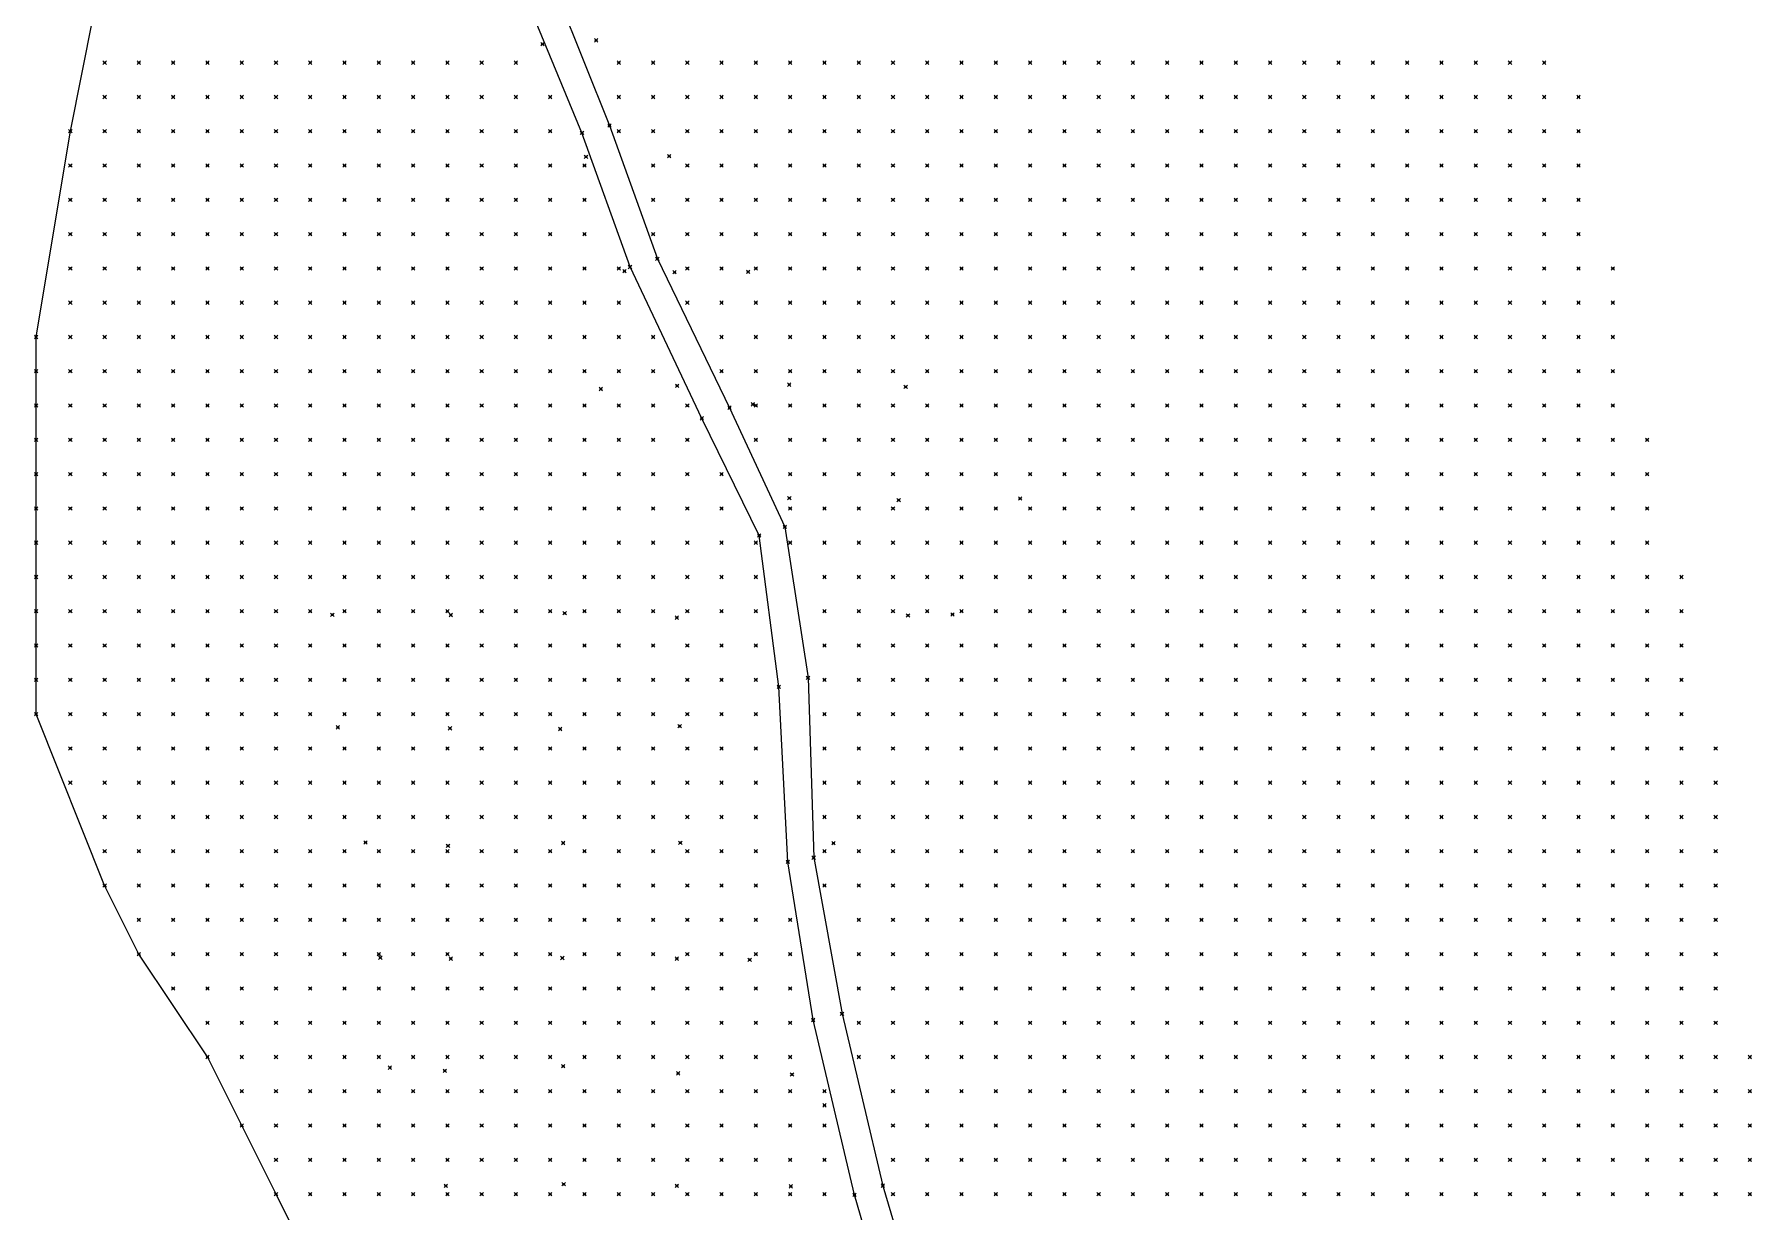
# Model space of a CAD drawing. Header units: metres. Extents: x 441556 to 446409, y 432338 to 461058.
# Drawn here: x 444356.3 to 444506.6, y 445937.9 to 446040.9 of the extents above; entities that cross this region are included whole.
import ezdxf

# ---------------------------------------------------------------- set-up
doc = ezdxf.new("R2010")
doc.units = ezdxf.units.M
doc.header["$MEASUREMENT"] = 0
doc.header["$PDMODE"] = 35
doc.header["$PDSIZE"] = 0.15
for name, color, linetype, lineweight in [('DTM-BRE-RevN_GRP_DRUM PAMANT', 2, 'Continuous', 0), ('DTM-NOK-RevN_LIDAR_co_lidar', 91, 'Continuous', 0), ('DTM-NOK-RevN_RTK', 32, 'Continuous', 0)]:
    doc.layers.add(name, color=color, linetype=linetype, lineweight=lineweight)
doc.layers.add('DTM-INT_YP', color=121, linetype='Continuous')

msp = doc.modelspace()

# ---------------------------------------------------------------- linework, layer by layer
at = {"layer": 'DTM-BRE-RevN_GRP_DRUM PAMANT'}
for p, q in [((444404.251, 446032.321, 355.923), (444398.916, 446045.176, 354.84)), ((444401.498, 446045.819, 354.609), (444406.656, 446032.959, 355.818)), ((444408.458, 446020.58, 357.139), (444404.251, 446032.321, 355.923)), ((444406.656, 446032.959, 355.818), (444410.847, 446021.292, 357.006)), ((444410.847, 446021.292, 357.006), (444417.17, 446008.274, 358.311)), ((444414.737, 446007.34, 358.421), (444408.458, 446020.58, 357.139)), ((444417.17, 446008.274, 358.311), (444422.003, 445997.845, 359.136)), ((444419.762, 445997.101, 359.054), (444414.737, 446007.34, 358.421)), ((444421.468, 445983.856, 359.547), (444419.762, 445997.101, 359.054)), ((444422.003, 445997.845, 359.136), (444424.033, 445984.647, 359.487)), ((444422.262, 445968.538, 358.941), (444421.468, 445983.856, 359.547)), ((444424.033, 445984.647, 359.487), (444424.526, 445968.913, 358.789)), ((444424.483, 445954.712, 357.857), (444422.262, 445968.538, 358.941)), ((444424.526, 445968.913, 358.789), (444427.005, 445955.242, 357.841)), ((444427.005, 445955.242, 357.841), (444430.58, 445940.215, 356.651)), ((444428.093, 445939.413, 356.617), (444424.483, 445954.712, 357.857)), ((444430.58, 445940.215, 356.651), (444434.299, 445927.588, 355.424)), ((444432.009, 445926.151, 355.512), (444428.093, 445939.413, 356.617))]:
    msp.add_line(p, q, dxfattribs=at)
at = {"layer": 'DTM-INT_YP'}
msp.add_polyline3d([(444380.479, 445933.476, 336.981), (444377.48, 445939.474, 337.182), (444374.48, 445945.473, 336.822), (444371.481, 445951.472, 336.98), (444365.482, 445960.47, 336.883), (444362.483, 445966.469, 336.861), (444356.484, 445981.465, 336.784), (444356.484, 445984.465, 336.789), (444356.484, 445987.464, 336.897), (444356.484, 445990.463, 336.997), (444356.484, 445993.463, 336.982), (444356.484, 445996.462, 336.937), (444356.484, 445999.461, 336.943), (444356.484, 446002.461, 336.918), (444356.484, 446005.46, 336.931), (444356.484, 446008.459, 336.979), (444356.484, 446011.459, 336.98), (444356.484, 446014.458, 336.941), (444359.484, 446032.454, 338.024), (444362.483, 446047.451, 338.206)], dxfattribs=at)
at = {"layer": 'DTM-NOK-RevN_LIDAR_co_lidar'}
for p in [(444362.483, 446038.453, 338.692), (444365.482, 446038.453, 339.301), (444368.482, 446038.453, 340.011), (444371.481, 446038.453, 341.107), (444374.48, 446038.453, 341.795), (444377.48, 446038.453, 342.729), (444380.479, 446038.453, 344.577), (444383.478, 446038.453, 346.64), (444386.478, 446038.453, 347.962), (444389.477, 446038.453, 348.701), (444392.476, 446038.453, 349.69), (444395.476, 446038.453, 351.464), (444398.475, 446038.453, 353.503), (444407.473, 446038.453, 356.181), (444410.473, 446038.453, 357.677), (444413.472, 446038.453, 359.166), (444416.471, 446038.453, 360.211), (444419.471, 446038.453, 361.533), (444422.47, 446038.453, 363.808), (444425.469, 446038.453, 365.585), (444428.469, 446038.453, 366.725), (444431.468, 446038.453, 368.362), (444434.467, 446038.453, 369.744), (444437.467, 446038.453, 371.111), (444440.466, 446038.453, 371.942), (444443.465, 446038.453, 372.878), (444446.465, 446038.453, 374.224), (444449.464, 446038.453, 375.524), (444452.463, 446038.453, 376.646), (444455.463, 446038.453, 377.566), (444458.462, 446038.453, 378.362), (444461.461, 446038.453, 379.52), (444464.461, 446038.453, 380.9), (444467.46, 446038.453, 381.994), (444470.459, 446038.453, 382.93), (444473.459, 446038.453, 383.652), (444476.458, 446038.453, 384.398), (444479.457, 446038.453, 385.741), (444482.457, 446038.453, 387.236), (444485.456, 446038.453, 388.106), (444488.455, 446038.453, 388.811), (444362.483, 446035.453, 338.796), (444365.482, 446035.453, 339.394), (444368.482, 446035.453, 340.023), (444371.481, 446035.453, 340.537), (444374.48, 446035.453, 341.145), (444377.48, 446035.453, 341.98), (444380.479, 446035.453, 343.423), (444383.478, 446035.453, 344.804), (444386.478, 446035.453, 346.652), (444389.477, 446035.453, 347.785), (444392.476, 446035.453, 348.661), (444395.476, 446035.453, 350.405), (444398.475, 446035.453, 352.487), (444401.474, 446035.453, 354.218), (444407.473, 446035.453, 355.792), (444410.473, 446035.453, 356.656), (444413.472, 446035.453, 357.937), (444416.471, 446035.453, 359.445), (444419.471, 446035.453, 361.923), (444422.47, 446035.453, 363.798), (444425.469, 446035.453, 365.408), (444428.469, 446035.453, 367.271), (444431.468, 446035.453, 368.911), (444434.467, 446035.453, 370.061), (444437.467, 446035.453, 370.657), (444440.466, 446035.453, 371.598), (444443.465, 446035.453, 373.034), (444446.465, 446035.453, 374.318), (444449.464, 446035.453, 375.428), (444452.463, 446035.453, 376.11), (444455.463, 446035.453, 376.453), (444458.462, 446035.453, 377.172), (444461.461, 446035.453, 378.361), (444464.461, 446035.453, 379.628), (444467.46, 446035.453, 380.82), (444470.459, 446035.453, 381.92), (444473.459, 446035.453, 383.171), (444476.458, 446035.453, 384.621), (444479.457, 446035.453, 385.762), (444482.457, 446035.453, 386.196), (444485.456, 446035.453, 387.027), (444488.455, 446035.453, 387.706), (444491.455, 446035.453, 388.25), (444359.484, 446032.454, 338.024), (444362.483, 446032.454, 338.784), (444365.482, 446032.454, 339.352), (444368.482, 446032.454, 339.817), (444371.481, 446032.454, 340.388), (444374.48, 446032.454, 341.637), (444377.48, 446032.454, 342.365), (444380.479, 446032.454, 342.816), (444383.478, 446032.454, 343.708), (444386.478, 446032.454, 345.05), (444389.477, 446032.454, 346.493), (444392.476, 446032.454, 348.298), (444395.476, 446032.454, 350.184), (444398.475, 446032.454, 351.869), (444401.474, 446032.454, 353.795), (444407.473, 446032.454, 355.916), (444410.473, 446032.454, 356.728), (444413.472, 446032.454, 358.432), (444416.471, 446032.454, 360.395), (444419.471, 446032.454, 362.095), (444422.47, 446032.454, 363.611), (444425.469, 446032.454, 365.595), (444428.469, 446032.454, 367.492), (444431.468, 446032.454, 368.617), (444434.467, 446032.454, 369.167), (444437.467, 446032.454, 369.852), (444440.466, 446032.454, 371.398), (444443.465, 446032.454, 373.082), (444446.465, 446032.454, 373.991), (444449.464, 446032.454, 374.154), (444452.463, 446032.454, 374.506), (444455.463, 446032.454, 375.352), (444458.462, 446032.454, 376.588), (444461.461, 446032.454, 377.919), (444464.461, 446032.454, 379.009), (444467.46, 446032.454, 380.222), (444470.459, 446032.454, 381.863), (444473.459, 446032.454, 383.159), (444476.458, 446032.454, 384.001), (444479.457, 446032.454, 384.768), (444482.457, 446032.454, 384.908), (444485.456, 446032.454, 385.317), (444488.455, 446032.454, 386.273), (444491.455, 446032.454, 387.847), (444359.484, 446029.455, 338.165), (444362.483, 446029.455, 338.833), (444365.482, 446029.455, 339.468), (444368.482, 446029.455, 339.777), (444371.481, 446029.455, 340.956), (444374.48, 446029.455, 342.692), (444377.48, 446029.455, 344.254), (444380.479, 446029.455, 344.853), (444383.478, 446029.455, 344.416), (444386.478, 446029.455, 344.474), (444389.477, 446029.455, 345.643), (444392.476, 446029.455, 347.553), (444395.476, 446029.455, 349.709), (444398.475, 446029.455, 351.689), (444401.474, 446029.455, 353.582), (444404.474, 446029.455, 355.299), (444410.473, 446029.455, 356.822), (444413.472, 446029.455, 358.649), (444416.471, 446029.455, 360.367), (444419.471, 446029.455, 361.809), (444422.47, 446029.455, 363.251), (444425.469, 446029.455, 365.248), (444428.469, 446029.455, 366.917), (444431.468, 446029.455, 367.682), (444434.467, 446029.455, 368.293), (444437.467, 446029.455, 369.243), (444440.466, 446029.455, 370.269), (444443.465, 446029.455, 371.765), (444446.465, 446029.455, 372.404), (444449.464, 446029.455, 372.539), (444452.463, 446029.455, 373.524), (444455.463, 446029.455, 375.226), (444458.462, 446029.455, 377.03), (444461.461, 446029.455, 377.939), (444464.461, 446029.455, 378.438), (444467.46, 446029.455, 379.987), (444470.459, 446029.455, 381.57), (444473.459, 446029.455, 382.094), (444476.458, 446029.455, 382.677), (444479.457, 446029.455, 383.085), (444482.457, 446029.455, 383.446), (444485.456, 446029.455, 384.207), (444488.455, 446029.455, 385.815), (444491.455, 446029.455, 387.503), (444359.484, 446026.455, 338.083), (444362.483, 446026.455, 338.838), (444365.482, 446026.455, 339.31), (444368.482, 446026.455, 339.621), (444371.481, 446026.455, 340.859), (444374.48, 446026.455, 343.019), (444377.48, 446026.455, 345.185), (444380.479, 446026.455, 346.614), (444383.478, 446026.455, 346.65), (444386.478, 446026.455, 346.034), (444389.477, 446026.455, 346.077), (444392.476, 446026.455, 347.667), (444395.476, 446026.455, 349.931), (444398.475, 446026.455, 351.811), (444401.474, 446026.455, 353.605), (444404.474, 446026.455, 355.384), (444410.473, 446026.455, 356.867), (444413.472, 446026.455, 358.366), (444416.471, 446026.455, 359.918), (444419.471, 446026.455, 361.302), (444422.47, 446026.455, 363.17), (444425.469, 446026.455, 365.428), (444428.469, 446026.455, 366.189), (444431.468, 446026.455, 366.671), (444434.467, 446026.455, 367.3), (444437.467, 446026.455, 368.177), (444440.466, 446026.455, 369.237), (444443.465, 446026.455, 370.167), (444446.465, 446026.455, 370.672), (444449.464, 446026.455, 371.538), (444452.463, 446026.455, 373.344), (444455.463, 446026.455, 375.137), (444458.462, 446026.455, 376.229), (444461.461, 446026.455, 376.819), (444464.461, 446026.455, 377.733), (444467.46, 446026.455, 379.102), (444470.459, 446026.455, 379.937), (444473.459, 446026.455, 380.374), (444476.458, 446026.455, 381.017), (444479.457, 446026.455, 381.87), (444482.457, 446026.455, 382.806), (444485.456, 446026.455, 383.555), (444488.455, 446026.455, 384.935), (444491.455, 446026.455, 386.213), (444359.484, 446023.456, 337.867), (444362.483, 446023.456, 338.597), (444365.482, 446023.456, 339.067), (444368.482, 446023.456, 339.414), (444371.481, 446023.456, 340.817), (444374.48, 446023.456, 343.313), (444377.48, 446023.456, 345.806), (444380.479, 446023.456, 347.474), (444383.478, 446023.456, 347.486), (444386.478, 446023.456, 346.797), (444389.477, 446023.456, 346.827), (444392.476, 446023.456, 348.327), (444395.476, 446023.456, 350.528), (444398.475, 446023.456, 352.129), (444401.474, 446023.456, 353.387), (444404.474, 446023.456, 355.13), (444410.473, 446023.456, 356.841), (444413.472, 446023.456, 357.769), (444416.471, 446023.456, 359.541), (444419.471, 446023.456, 360.882), (444422.47, 446023.456, 362.62), (444425.469, 446023.456, 364.728), (444428.469, 446023.456, 365.199), (444431.468, 446023.456, 365.715), (444434.467, 446023.456, 365.894), (444437.467, 446023.456, 366.631), (444440.466, 446023.456, 367.694), (444443.465, 446023.456, 368.484), (444446.465, 446023.456, 369.338), (444449.464, 446023.456, 370.899), (444452.463, 446023.456, 372.785), (444455.463, 446023.456, 374.024), (444458.462, 446023.456, 374.739), (444461.461, 446023.456, 375.635), (444464.461, 446023.456, 376.727), (444467.46, 446023.456, 377.785), (444470.459, 446023.456, 378.745), (444473.459, 446023.456, 379.482), (444476.458, 446023.456, 380.333), (444479.457, 446023.456, 381.233), (444482.457, 446023.456, 382.006), (444485.456, 446023.456, 382.703), (444488.455, 446023.456, 384.287), (444491.455, 446023.456, 385.287), (444359.484, 446020.457, 337.512), (444362.483, 446020.457, 338.162), (444365.482, 446020.457, 338.732), (444368.482, 446020.457, 339.319), (444371.481, 446020.457, 340.977), (444374.48, 446020.457, 343.443), (444377.48, 446020.457, 346.27), (444380.479, 446020.457, 348.067), (444383.478, 446020.457, 348.189), (444386.478, 446020.457, 347.453), (444389.477, 446020.457, 347.523), (444392.476, 446020.457, 348.941), (444395.476, 446020.457, 350.887), (444398.475, 446020.457, 352.357), (444401.474, 446020.457, 353.336), (444404.474, 446020.457, 354.779), (444407.473, 446020.457, 356.5), (444413.472, 446020.457, 357.638), (444416.471, 446020.457, 359.384), (444419.471, 446020.457, 360.697), (444422.47, 446020.457, 362.491), (444425.469, 446020.457, 363.843), (444428.469, 446020.457, 364.08), (444431.468, 446020.457, 364.451), (444434.467, 446020.457, 364.447), (444437.467, 446020.457, 365.348), (444440.466, 446020.457, 366.513), (444443.465, 446020.457, 367.612), (444446.465, 446020.457, 369.142), (444449.464, 446020.457, 370.718), (444452.463, 446020.457, 371.913), (444455.463, 446020.457, 372.871), (444458.462, 446020.457, 373.889), (444461.461, 446020.457, 374.87), (444464.461, 446020.457, 375.769), (444467.46, 446020.457, 376.916), (444470.459, 446020.457, 378.068), (444473.459, 446020.457, 378.783), (444476.458, 446020.457, 379.731), (444479.457, 446020.457, 380.35), (444482.457, 446020.457, 380.752), (444485.456, 446020.457, 382.006), (444488.455, 446020.457, 383.021), (444491.455, 446020.457, 384.052), (444494.454, 446020.457, 384.927), (444359.484, 446017.457, 337.075), (444362.483, 446017.457, 337.852), (444365.482, 446017.457, 338.469), (444368.482, 446017.457, 339.283), (444371.481, 446017.457, 341.262), (444374.48, 446017.457, 343.939), (444377.48, 446017.457, 346.519), (444380.479, 446017.457, 348.361), (444383.478, 446017.457, 348.906), (444386.478, 446017.457, 348.189), (444389.477, 446017.457, 348), (444392.476, 446017.457, 349.207), (444395.476, 446017.457, 350.913), (444398.475, 446017.457, 352.419), (444401.474, 446017.457, 353.553), (444404.474, 446017.457, 354.672), (444407.473, 446017.457, 356.31), (444413.472, 446017.457, 357.61), (444416.471, 446017.457, 358.946), (444419.471, 446017.457, 360.826), (444422.47, 446017.457, 362.127), (444425.469, 446017.457, 362.953), (444428.469, 446017.457, 363.133), (444431.468, 446017.457, 363.349), (444434.467, 446017.457, 363.901), (444437.467, 446017.457, 365.193), (444440.466, 446017.457, 366.694), (444443.465, 446017.457, 368.36), (444446.465, 446017.457, 369.439), (444449.464, 446017.457, 370.192), (444452.463, 446017.457, 370.986), (444455.463, 446017.457, 372.119), (444458.462, 446017.457, 373.234), (444461.461, 446017.457, 374.05), (444464.461, 446017.457, 374.923), (444467.46, 446017.457, 375.903), (444470.459, 446017.457, 376.78), (444473.459, 446017.457, 377.783), (444476.458, 446017.457, 378.712), (444479.457, 446017.457, 379.264), (444482.457, 446017.457, 379.527), (444485.456, 446017.457, 380.42), (444488.455, 446017.457, 381.513), (444491.455, 446017.457, 382.5), (444494.454, 446017.457, 383.739), (444356.484, 446014.458, 336.941), (444359.484, 446014.458, 336.945), (444362.483, 446014.458, 337.815), (444365.482, 446014.458, 338.523), (444368.482, 446014.458, 339.418), (444371.481, 446014.458, 341.634), (444374.48, 446014.458, 344.688), (444377.48, 446014.458, 347.017), (444380.479, 446014.458, 348.563), (444383.478, 446014.458, 349.365), (444386.478, 446014.458, 349.035), (444389.477, 446014.458, 348.522), (444392.476, 446014.458, 349.28), (444395.476, 446014.458, 350.846), (444398.475, 446014.458, 352.391), (444401.474, 446014.458, 353.768), (444404.474, 446014.458, 354.778), (444407.473, 446014.458, 355.916), (444410.473, 446014.458, 357.18), (444416.471, 446014.458, 358.469), (444419.471, 446014.458, 360.364), (444422.47, 446014.458, 361.676), (444425.469, 446014.458, 362.067), (444428.469, 446014.458, 362.156), (444431.468, 446014.458, 362.838), (444434.467, 446014.458, 364.252), (444437.467, 446014.458, 365.934), (444440.466, 446014.458, 367.275), (444443.465, 446014.458, 368.15), (444446.465, 446014.458, 368.596), (444449.464, 446014.458, 369.236), (444452.463, 446014.458, 370.133), (444455.463, 446014.458, 371.232), (444458.462, 446014.458, 372.208), (444461.461, 446014.458, 372.988), (444464.461, 446014.458, 373.851), (444467.46, 446014.458, 374.734), (444470.459, 446014.458, 375.687), (444473.459, 446014.458, 376.84), (444476.458, 446014.458, 377.47), (444479.457, 446014.458, 378.109), (444482.457, 446014.458, 379.084), (444485.456, 446014.458, 380.332), (444488.455, 446014.458, 381.563), (444491.455, 446014.458, 382.831), (444494.454, 446014.458, 384.201), (444356.484, 446011.459, 336.98), (444359.484, 446011.459, 337.028), (444362.483, 446011.459, 337.884), (444365.482, 446011.459, 338.68), (444368.482, 446011.459, 339.642), (444371.481, 446011.459, 342.15), (444374.48, 446011.459, 345.247), (444377.48, 446011.459, 347.72), (444380.479, 446011.459, 349.087), (444383.478, 446011.459, 349.841), (444386.478, 446011.459, 349.908), (444389.477, 446011.459, 349.416), (444392.476, 446011.459, 349.416), (444395.476, 446011.459, 350.576), (444398.475, 446011.459, 352.263), (444401.474, 446011.459, 353.758), (444404.474, 446011.459, 354.929), (444407.473, 446011.459, 355.784), (444410.473, 446011.459, 356.787), (444416.471, 446011.459, 358.204), (444419.471, 446011.459, 359.663), (444422.47, 446011.459, 360.999), (444425.469, 446011.459, 361.297), (444428.469, 446011.459, 361.407), (444431.468, 446011.459, 362.513), (444434.467, 446011.459, 364.342), (444437.467, 446011.459, 366.034), (444440.466, 446011.459, 366.878), (444443.465, 446011.459, 367.076), (444446.465, 446011.459, 367.518), (444449.464, 446011.459, 368.197), (444452.463, 446011.459, 369.164), (444455.463, 446011.459, 370.308), (444458.462, 446011.459, 371.314), (444461.461, 446011.459, 372.157), (444464.461, 446011.459, 373), (444467.46, 446011.459, 373.747), (444470.459, 446011.459, 374.505), (444473.459, 446011.459, 375.636), (444476.458, 446011.459, 376.714), (444479.457, 446011.459, 377.917), (444482.457, 446011.459, 379.368), (444485.456, 446011.459, 380.69), (444488.455, 446011.459, 382.035), (444491.455, 446011.459, 383.687), (444494.454, 446011.459, 385.117), (444356.484, 446008.459, 336.979), (444359.484, 446008.459, 337.108), (444362.483, 446008.459, 338.046), (444365.482, 446008.459, 338.784), (444368.482, 446008.459, 339.869), (444371.481, 446008.459, 342.366), (444374.48, 446008.459, 345.162), (444377.48, 446008.459, 348.072), (444380.479, 446008.459, 349.611), (444383.478, 446008.459, 350.285), (444386.478, 446008.459, 350.556), (444389.477, 446008.459, 350.394), (444392.476, 446008.459, 349.95), (444395.476, 446008.459, 350.409), (444398.475, 446008.459, 352.004), (444401.474, 446008.459, 353.626), (444404.474, 446008.459, 354.946), (444407.473, 446008.459, 356.005), (444410.473, 446008.459, 356.77), (444413.472, 446008.459, 357.72), (444419.471, 446008.459, 359.016), (444422.47, 446008.459, 360.363), (444425.469, 446008.459, 360.775), (444428.469, 446008.459, 360.962), (444431.468, 446008.459, 362.239), (444434.467, 446008.459, 363.988), (444437.467, 446008.459, 365.155), (444440.466, 446008.459, 365.666), (444443.465, 446008.459, 366.013), (444446.465, 446008.459, 366.493), (444449.464, 446008.459, 367.296), (444452.463, 446008.459, 368.369), (444455.463, 446008.459, 369.522), (444458.462, 446008.459, 370.449), (444461.461, 446008.459, 371.149), (444464.461, 446008.459, 371.857), (444467.46, 446008.459, 372.646), (444470.459, 446008.459, 373.671), (444473.459, 446008.459, 375.109), (444476.458, 446008.459, 376.666), (444479.457, 446008.459, 378.174), (444482.457, 446008.459, 379.47), (444485.456, 446008.459, 380.944), (444488.455, 446008.459, 382.306), (444491.455, 446008.459, 384.511), (444494.454, 446008.459, 385.659), (444356.484, 446005.46, 336.931), (444359.484, 446005.46, 337.362), (444362.483, 446005.46, 338.258), (444365.482, 446005.46, 338.844), (444368.482, 446005.46, 340.029), (444371.481, 446005.46, 342.402), (444374.48, 446005.46, 344.923), (444377.48, 446005.46, 347.881), (444380.479, 446005.46, 349.693), (444383.478, 446005.46, 350.494), (444386.478, 446005.46, 350.929), (444389.477, 446005.46, 351.117), (444392.476, 446005.46, 350.8), (444395.476, 446005.46, 350.732), (444398.475, 446005.46, 351.783), (444401.474, 446005.46, 353.402), (444404.474, 446005.46, 354.842), (444407.473, 446005.46, 356.096), (444410.473, 446005.46, 356.978), (444413.472, 446005.46, 357.729), (444419.471, 446005.46, 358.677), (444422.47, 446005.46, 359.773), (444425.469, 446005.46, 360.402), (444428.469, 446005.46, 360.609), (444431.468, 446005.46, 361.574), (444434.467, 446005.46, 363.091), (444437.467, 446005.46, 363.894), (444440.466, 446005.46, 364.372), (444443.465, 446005.46, 364.964), (444446.465, 446005.46, 365.312), (444449.464, 446005.46, 366.254), (444452.463, 446005.46, 367.376), (444455.463, 446005.46, 368.258), (444458.462, 446005.46, 369.024), (444461.461, 446005.46, 369.926), (444464.461, 446005.46, 371), (444467.46, 446005.46, 372.238), (444470.459, 446005.46, 373.77), (444473.459, 446005.46, 375.478), (444476.458, 446005.46, 377.186), (444479.457, 446005.46, 378.672), (444482.457, 446005.46, 379.827), (444485.456, 446005.46, 381.636), (444488.455, 446005.46, 383.319), (444491.455, 446005.46, 385.14), (444494.454, 446005.46, 386.008), (444497.453, 446005.46, 386.827), (444356.484, 446002.461, 336.918), (444359.484, 446002.461, 337.635), (444362.483, 446002.461, 338.325), (444365.482, 446002.461, 338.902), (444368.482, 446002.461, 340.134), (444371.481, 446002.461, 342.428), (444374.48, 446002.461, 344.883), (444377.48, 446002.461, 347.621), (444380.479, 446002.461, 349.645), (444383.478, 446002.461, 350.599), (444386.478, 446002.461, 351.131), (444389.477, 446002.461, 351.556), (444392.476, 446002.461, 351.63), (444395.476, 446002.461, 351.457), (444398.475, 446002.461, 351.707), (444401.474, 446002.461, 352.821), (444404.474, 446002.461, 354.411), (444407.473, 446002.461, 355.735), (444410.473, 446002.461, 356.596), (444413.472, 446002.461, 357.241), (444416.471, 446002.461, 357.998), (444422.47, 446002.461, 359.197), (444425.469, 446002.461, 359.835), (444428.469, 446002.461, 360.252), (444431.468, 446002.461, 360.736), (444434.467, 446002.461, 361.909), (444437.467, 446002.461, 362.653), (444440.466, 446002.461, 363.276), (444443.465, 446002.461, 363.809), (444446.465, 446002.461, 364.31), (444449.464, 446002.461, 365.219), (444452.463, 446002.461, 366.266), (444455.463, 446002.461, 367.219), (444458.462, 446002.461, 368.395), (444461.461, 446002.461, 369.894), (444464.461, 446002.461, 371.438), (444467.46, 446002.461, 372.935), (444470.459, 446002.461, 374.521), (444473.459, 446002.461, 376.298), (444476.458, 446002.461, 378.167), (444479.457, 446002.461, 379.614), (444482.457, 446002.461, 380.814), (444485.456, 446002.461, 382.707), (444488.455, 446002.461, 384.519), (444491.455, 446002.461, 385.466), (444494.454, 446002.461, 386.378), (444497.453, 446002.461, 387.184), (444356.484, 445999.461, 336.943), (444359.484, 445999.461, 337.703), (444362.483, 445999.461, 338.221), (444365.482, 445999.461, 338.964), (444368.482, 445999.461, 340.195), (444371.481, 445999.461, 342.295), (444374.48, 445999.461, 345.034), (444377.48, 445999.461, 347.612), (444380.479, 445999.461, 349.761), (444383.478, 445999.461, 350.755), (444386.478, 445999.461, 351.243), (444389.477, 445999.461, 351.729), (444392.476, 445999.461, 352.128), (444395.476, 445999.461, 352.219), (444398.475, 445999.461, 352.086), (444401.474, 445999.461, 352.431), (444404.474, 445999.461, 353.56), (444407.473, 445999.461, 354.722), (444410.473, 445999.461, 355.57), (444413.472, 445999.461, 356.131), (444416.471, 445999.461, 357.201), (444422.47, 445999.461, 358.994), (444425.469, 445999.461, 359.425), (444428.469, 445999.461, 360.148), (444431.468, 445999.461, 360.439), (444434.467, 445999.461, 361.232), (444437.467, 445999.461, 361.889), (444440.466, 445999.461, 362.652), (444443.465, 445999.461, 363.316), (444446.465, 445999.461, 364.341), (444449.464, 445999.461, 365.528), (444452.463, 445999.461, 366.705), (444455.463, 445999.461, 368.096), (444458.462, 445999.461, 369.618), (444461.461, 445999.461, 371.185), (444464.461, 445999.461, 372.639), (444467.46, 445999.461, 373.969), (444470.459, 445999.461, 375.523), (444473.459, 445999.461, 377.341), (444476.458, 445999.461, 379.451), (444479.457, 445999.461, 380.88), (444482.457, 445999.461, 382.136), (444485.456, 445999.461, 383.903), (444488.455, 445999.461, 385.262), (444491.455, 445999.461, 386.108), (444494.454, 445999.461, 386.982), (444497.453, 445999.461, 387.848), (444356.484, 445996.462, 336.937), (444359.484, 445996.462, 337.712), (444362.483, 445996.462, 338.118), (444365.482, 445996.462, 338.922), (444368.482, 445996.462, 340.21), (444371.481, 445996.462, 342.223), (444374.48, 445996.462, 345.132), (444377.48, 445996.462, 347.663), (444380.479, 445996.462, 349.878), (444383.478, 445996.462, 350.887), (444386.478, 445996.462, 351.322), (444389.477, 445996.462, 351.78), (444392.476, 445996.462, 352.278), (444395.476, 445996.462, 352.698), (444398.475, 445996.462, 352.882), (444401.474, 445996.462, 352.984), (444404.474, 445996.462, 353.294), (444407.473, 445996.462, 353.877), (444410.473, 445996.462, 354.787), (444413.472, 445996.462, 355.467), (444416.471, 445996.462, 356.723), (444419.471, 445996.462, 358.539), (444422.47, 445996.462, 359.005), (444425.469, 445996.462, 359.401), (444428.469, 445996.462, 360.193), (444431.468, 445996.462, 360.454), (444434.467, 445996.462, 361.199), (444437.467, 445996.462, 361.911), (444440.466, 445996.462, 362.91), (444443.465, 445996.462, 364.029), (444446.465, 445996.462, 365.594), (444449.464, 445996.462, 367.282), (444452.463, 445996.462, 368.72), (444455.463, 445996.462, 370.2), (444458.462, 445996.462, 371.54), (444461.461, 445996.462, 372.877), (444464.461, 445996.462, 374.132), (444467.46, 445996.462, 375.266), (444470.459, 445996.462, 376.821), (444473.459, 445996.462, 378.518), (444476.458, 445996.462, 380.698), (444479.457, 445996.462, 382.319), (444482.457, 445996.462, 383.822), (444485.456, 445996.462, 385.088), (444488.455, 445996.462, 386.277), (444491.455, 445996.462, 387.152), (444494.454, 445996.462, 388.006), (444497.453, 445996.462, 388.935), (444356.484, 445993.463, 336.982), (444359.484, 445993.463, 337.639), (444362.483, 445993.463, 338.061), (444365.482, 445993.463, 338.799), (444368.482, 445993.463, 340.288), (444371.481, 445993.463, 342.292), (444374.48, 445993.463, 344.768), (444377.48, 445993.463, 347.56), (444380.479, 445993.463, 349.903), (444383.478, 445993.463, 350.908), (444386.478, 445993.463, 351.376), (444389.477, 445993.463, 351.866), (444392.476, 445993.463, 352.369), (444395.476, 445993.463, 352.853), (444398.475, 445993.463, 353.297), (444401.474, 445993.463, 353.699), (444404.474, 445993.463, 354.047), (444407.473, 445993.463, 354.368), (444410.473, 445993.463, 354.89), (444413.472, 445993.463, 355.679), (444416.471, 445993.463, 356.944), (444419.471, 445993.463, 358.533), (444425.469, 445993.463, 359.213), (444428.469, 445993.463, 359.916), (444431.468, 445993.463, 360.588), (444434.467, 445993.463, 361.523), (444437.467, 445993.463, 362.291), (444440.466, 445993.463, 363.886), (444443.465, 445993.463, 365.101), (444446.465, 445993.463, 366.932), (444449.464, 445993.463, 368.637), (444452.463, 445993.463, 370.115), (444455.463, 445993.463, 371.555), (444458.462, 445993.463, 373.097), (444461.461, 445993.463, 374.619), (444464.461, 445993.463, 375.726), (444467.46, 445993.463, 376.745), (444470.459, 445993.463, 378.238), (444473.459, 445993.463, 379.858), (444476.458, 445993.463, 381.668), (444479.457, 445993.463, 383.417), (444482.457, 445993.463, 385.116), (444485.456, 445993.463, 386.188), (444488.455, 445993.463, 387.387), (444491.455, 445993.463, 388.244), (444494.454, 445993.463, 388.977), (444497.453, 445993.463, 389.978), (444500.453, 445993.463, 391.155), (444356.484, 445990.463, 336.997), (444359.484, 445990.463, 337.534), (444362.483, 445990.463, 337.982), (444365.482, 445990.463, 338.769), (444368.482, 445990.463, 340.318), (444371.481, 445990.463, 342.276), (444374.48, 445990.463, 344.681), (444377.48, 445990.463, 347.333), (444380.479, 445990.463, 349.768), (444383.478, 445990.463, 350.842), (444386.478, 445990.463, 351.319), (444389.477, 445990.463, 351.771), (444392.476, 445990.463, 352.296), (444395.476, 445990.463, 352.859), (444398.475, 445990.463, 353.352), (444401.474, 445990.463, 353.824), (444404.474, 445990.463, 354.377), (444407.473, 445990.463, 354.925), (444410.473, 445990.463, 355.328), (444413.472, 445990.463, 355.944), (444416.471, 445990.463, 357.17), (444419.471, 445990.463, 358.54), (444425.469, 445990.463, 359.258), (444428.469, 445990.463, 359.793), (444431.468, 445990.463, 361.004), (444434.467, 445990.463, 361.956), (444437.467, 445990.463, 362.819), (444440.466, 445990.463, 364.835), (444443.465, 445990.463, 366.305), (444446.465, 445990.463, 367.968), (444449.464, 445990.463, 369.274), (444452.463, 445990.463, 370.657), (444455.463, 445990.463, 372.158), (444458.462, 445990.463, 373.634), (444461.461, 445990.463, 375.134), (444464.461, 445990.463, 376.491), (444467.46, 445990.463, 377.682), (444470.459, 445990.463, 379.019), (444473.459, 445990.463, 380.667), (444476.458, 445990.463, 382.499), (444479.457, 445990.463, 384.159), (444482.457, 445990.463, 385.471), (444485.456, 445990.463, 386.863), (444488.455, 445990.463, 388.034), (444491.455, 445990.463, 388.845), (444494.454, 445990.463, 389.534), (444497.453, 445990.463, 390.659), (444500.453, 445990.463, 391.919), (444356.484, 445987.464, 336.897), (444359.484, 445987.464, 337.377), (444362.483, 445987.464, 337.925), (444365.482, 445987.464, 338.678), (444368.482, 445987.464, 340.136), (444371.481, 445987.464, 342.158), (444374.48, 445987.464, 344.537), (444377.48, 445987.464, 347.334), (444380.479, 445987.464, 349.651), (444383.478, 445987.464, 350.647), (444386.478, 445987.464, 351.02), (444389.477, 445987.464, 351.435), (444392.476, 445987.464, 352.091), (444395.476, 445987.464, 352.768), (444398.475, 445987.464, 353.295), (444401.474, 445987.464, 353.802), (444404.474, 445987.464, 354.343), (444407.473, 445987.464, 354.886), (444410.473, 445987.464, 355.417), (444413.472, 445987.464, 356.136), (444416.471, 445987.464, 357.38), (444419.471, 445987.464, 358.585), (444425.469, 445987.464, 359.325), (444428.469, 445987.464, 359.993), (444431.468, 445987.464, 361.621), (444434.467, 445987.464, 362.641), (444437.467, 445987.464, 364.122), (444440.466, 445987.464, 365.657), (444443.465, 445987.464, 367.475), (444446.465, 445987.464, 368.627), (444449.464, 445987.464, 369.785), (444452.463, 445987.464, 371.106), (444455.463, 445987.464, 372.474), (444458.462, 445987.464, 373.887), (444461.461, 445987.464, 375.44), (444464.461, 445987.464, 377.01), (444467.46, 445987.464, 378.372), (444470.459, 445987.464, 379.804), (444473.459, 445987.464, 381.547), (444476.458, 445987.464, 383.212), (444479.457, 445987.464, 384.638), (444482.457, 445987.464, 385.923), (444485.456, 445987.464, 387.187), (444488.455, 445987.464, 388.186), (444491.455, 445987.464, 388.752), (444494.454, 445987.464, 389.636), (444497.453, 445987.464, 391.042), (444500.453, 445987.464, 392.193), (444356.484, 445984.465, 336.789), (444359.484, 445984.465, 337.192), (444362.483, 445984.465, 337.748), (444365.482, 445984.465, 338.517), (444368.482, 445984.465, 339.822), (444371.481, 445984.465, 341.797), (444374.48, 445984.465, 344.232), (444377.48, 445984.465, 346.945), (444380.479, 445984.465, 349.427), (444383.478, 445984.465, 350.352), (444386.478, 445984.465, 350.627), (444389.477, 445984.465, 351.11), (444392.476, 445984.465, 351.879), (444395.476, 445984.465, 352.536), (444398.475, 445984.465, 353.083), (444401.474, 445984.465, 353.632), (444404.474, 445984.465, 354.02), (444407.473, 445984.465, 354.489), (444410.473, 445984.465, 355.016), (444413.472, 445984.465, 356.011), (444416.471, 445984.465, 357.421), (444419.471, 445984.465, 358.862), (444425.469, 445984.465, 359.399), (444428.469, 445984.465, 360.487), (444431.468, 445984.465, 363.032), (444434.467, 445984.465, 363.951), (444437.467, 445984.465, 365.393), (444440.466, 445984.465, 366.848), (444443.465, 445984.465, 368.605), (444446.465, 445984.465, 369.872), (444449.464, 445984.465, 371), (444452.463, 445984.465, 372.22), (444455.463, 445984.465, 373.47), (444458.462, 445984.465, 374.789), (444461.461, 445984.465, 376.286), (444464.461, 445984.465, 377.796), (444467.46, 445984.465, 379.178), (444470.459, 445984.465, 380.703), (444473.459, 445984.465, 382.477), (444476.458, 445984.465, 384.113), (444479.457, 445984.465, 385.276), (444482.457, 445984.465, 386.461), (444485.456, 445984.465, 387.229), (444488.455, 445984.465, 387.979), (444491.455, 445984.465, 388.495), (444494.454, 445984.465, 390.035), (444497.453, 445984.465, 391.462), (444500.453, 445984.465, 392.405), (444356.484, 445981.465, 336.784), (444359.484, 445981.465, 337.123), (444362.483, 445981.465, 337.646), (444365.482, 445981.465, 338.424), (444368.482, 445981.465, 339.433), (444371.481, 445981.465, 341.308), (444374.48, 445981.465, 343.625), (444377.48, 445981.465, 346.296), (444380.479, 445981.465, 349.019), (444383.478, 445981.465, 349.982), (444386.478, 445981.465, 350.28), (444389.477, 445981.465, 350.879), (444392.476, 445981.465, 351.659), (444395.476, 445981.465, 352.212), (444398.475, 445981.465, 352.605), (444401.474, 445981.465, 353.057), (444404.474, 445981.465, 353.499), (444407.473, 445981.465, 354.053), (444410.473, 445981.465, 354.759), (444413.472, 445981.465, 355.941), (444416.471, 445981.465, 357.415), (444419.471, 445981.465, 358.979), (444425.469, 445981.465, 359.399), (444428.469, 445981.465, 360.916), (444431.468, 445981.465, 363.169), (444434.467, 445981.465, 364.774), (444437.467, 445981.465, 366.071), (444440.466, 445981.465, 367.589), (444443.465, 445981.465, 368.915), (444446.465, 445981.465, 370.456), (444449.464, 445981.465, 372.016), (444452.463, 445981.465, 373.59), (444455.463, 445981.465, 374.948), (444458.462, 445981.465, 376.253), (444461.461, 445981.465, 377.58), (444464.461, 445981.465, 378.94), (444467.46, 445981.465, 380.364), (444470.459, 445981.465, 381.869), (444473.459, 445981.465, 383.602), (444476.458, 445981.465, 384.723), (444479.457, 445981.465, 385.808), (444482.457, 445981.465, 386.625), (444485.456, 445981.465, 387.126), (444488.455, 445981.465, 387.694), (444491.455, 445981.465, 388.875), (444494.454, 445981.465, 390.759), (444497.453, 445981.465, 391.784), (444500.453, 445981.465, 392.52), (444359.484, 445978.466, 336.993), (444362.483, 445978.466, 337.568), (444365.482, 445978.466, 338.056), (444368.482, 445978.466, 338.89), (444371.481, 445978.466, 340.478), (444374.48, 445978.466, 342.787), (444377.48, 445978.466, 345.081), (444380.479, 445978.466, 348.165), (444383.478, 445978.466, 349.705), (444386.478, 445978.466, 350.093), (444389.477, 445978.466, 350.616), (444392.476, 445978.466, 351.234), (444395.476, 445978.466, 351.707), (444398.475, 445978.466, 352.156), (444401.474, 445978.466, 352.615), (444404.474, 445978.466, 353.087), (444407.473, 445978.466, 353.714), (444410.473, 445978.466, 354.619), (444413.472, 445978.466, 355.845), (444416.471, 445978.466, 357.299), (444419.471, 445978.466, 358.957), (444425.469, 445978.466, 359.383), (444428.469, 445978.466, 360.913), (444431.468, 445978.466, 363.527), (444434.467, 445978.466, 365.056), (444437.467, 445978.466, 366.379), (444440.466, 445978.466, 367.822), (444443.465, 445978.466, 369.218), (444446.465, 445978.466, 370.487), (444449.464, 445978.466, 372.272), (444452.463, 445978.466, 374.085), (444455.463, 445978.466, 375.696), (444458.462, 445978.466, 377.11), (444461.461, 445978.466, 378.446), (444464.461, 445978.466, 379.952), (444467.46, 445978.466, 381.544), (444470.459, 445978.466, 383.042), (444473.459, 445978.466, 384.395), (444476.458, 445978.466, 385.385), (444479.457, 445978.466, 386.201), (444482.457, 445978.466, 386.807), (444485.456, 445978.466, 387.319), (444488.455, 445978.466, 388.448), (444491.455, 445978.466, 389.923), (444494.454, 445978.466, 391.204), (444497.453, 445978.466, 391.738), (444500.453, 445978.466, 392.251), (444503.452, 445978.466, 392.812), (444359.484, 445975.467, 336.777), (444362.483, 445975.467, 336.972), (444365.482, 445975.467, 337.546), (444368.482, 445975.467, 338.039), (444371.481, 445975.467, 339.556), (444374.48, 445975.467, 342.255), (444377.48, 445975.467, 344.116), (444380.479, 445975.467, 347.082), (444383.478, 445975.467, 349.337), (444386.478, 445975.467, 350.015), (444389.477, 445975.467, 350.284), (444392.476, 445975.467, 350.627), (444395.476, 445975.467, 351.141), (444398.475, 445975.467, 351.769), (444401.474, 445975.467, 352.269), (444404.474, 445975.467, 352.79), (444407.473, 445975.467, 353.473), (444410.473, 445975.467, 354.368), (444413.472, 445975.467, 355.433), (444416.471, 445975.467, 356.981), (444419.471, 445975.467, 358.793), (444425.469, 445975.467, 359.203), (444428.469, 445975.467, 361.166), (444431.468, 445975.467, 363.5), (444434.467, 445975.467, 365.143), (444437.467, 445975.467, 366.607), (444440.466, 445975.467, 367.934), (444443.465, 445975.467, 369.282), (444446.465, 445975.467, 370.605), (444449.464, 445975.467, 372.26), (444452.463, 445975.467, 373.891), (444455.463, 445975.467, 375.226), (444458.462, 445975.467, 376.75), (444461.461, 445975.467, 378.21), (444464.461, 445975.467, 379.695), (444467.46, 445975.467, 381.708), (444470.459, 445975.467, 383.488), (444473.459, 445975.467, 384.726), (444476.458, 445975.467, 385.711), (444479.457, 445975.467, 386.4), (444482.457, 445975.467, 387.003), (444485.456, 445975.467, 387.879), (444488.455, 445975.467, 389.507), (444491.455, 445975.467, 390.52), (444494.454, 445975.467, 390.957), (444497.453, 445975.467, 391.262), (444500.453, 445975.467, 391.767), (444503.452, 445975.467, 392.358), (444362.483, 445972.467, 336.733), (444365.482, 445972.467, 336.83), (444368.482, 445972.467, 337.569), (444371.481, 445972.467, 338.63), (444374.48, 445972.467, 341.156), (444377.48, 445972.467, 343.826), (444380.479, 445972.467, 346.547), (444383.478, 445972.467, 348.833), (444386.478, 445972.467, 349.805), (444389.477, 445972.467, 350.07), (444392.476, 445972.467, 350.279), (444395.476, 445972.467, 350.759), (444398.475, 445972.467, 351.432), (444401.474, 445972.467, 352.003), (444404.474, 445972.467, 352.561), (444407.473, 445972.467, 353.216), (444410.473, 445972.467, 354.134), (444413.472, 445972.467, 355.157), (444416.471, 445972.467, 356.601), (444419.471, 445972.467, 358.54), (444425.469, 445972.467, 359.092), (444428.469, 445972.467, 360.742), (444431.468, 445972.467, 363.24), (444434.467, 445972.467, 364.976), (444437.467, 445972.467, 366.42), (444440.466, 445972.467, 367.697), (444443.465, 445972.467, 368.957), (444446.465, 445972.467, 370.319), (444449.464, 445972.467, 371.747), (444452.463, 445972.467, 373.166), (444455.463, 445972.467, 374.612), (444458.462, 445972.467, 376.264), (444461.461, 445972.467, 377.995), (444464.461, 445972.467, 379.561), (444467.46, 445972.467, 381.041), (444470.459, 445972.467, 382.558), (444473.459, 445972.467, 384.109), (444476.458, 445972.467, 385.621), (444479.457, 445972.467, 386.666), (444482.457, 445972.467, 387.546), (444485.456, 445972.467, 388.454), (444488.455, 445972.467, 389.604), (444491.455, 445972.467, 390.032), (444494.454, 445972.467, 390.478), (444497.453, 445972.467, 390.904), (444500.453, 445972.467, 391.385), (444503.452, 445972.467, 391.92), (444362.483, 445969.468, 336.909), (444365.482, 445969.468, 336.887), (444368.482, 445969.468, 337.075), (444371.481, 445969.468, 338.064), (444374.48, 445969.468, 340.565), (444377.48, 445969.468, 343.342), (444380.479, 445969.468, 345.923), (444383.478, 445969.468, 348.254), (444386.478, 445969.468, 349.432), (444389.477, 445969.468, 349.745), (444392.476, 445969.468, 349.916), (444395.476, 445969.468, 350.386), (444398.475, 445969.468, 351.048), (444401.474, 445969.468, 351.649), (444404.474, 445969.468, 352.274), (444407.473, 445969.468, 352.929), (444410.473, 445969.468, 353.785), (444413.472, 445969.468, 354.808), (444416.471, 445969.468, 356.043), (444419.471, 445969.468, 357.992), (444425.469, 445969.468, 358.769), (444428.469, 445969.468, 360.114), (444431.468, 445969.468, 362.912), (444434.467, 445969.468, 364.631), (444437.467, 445969.468, 366.285), (444440.466, 445969.468, 368.003), (444443.465, 445969.468, 369.089), (444446.465, 445969.468, 370.091), (444449.464, 445969.468, 371.531), (444452.463, 445969.468, 372.853), (444455.463, 445969.468, 374.379), (444458.462, 445969.468, 376.124), (444461.461, 445969.468, 377.848), (444464.461, 445969.468, 379.456), (444467.46, 445969.468, 381.176), (444470.459, 445969.468, 382.926), (444473.459, 445969.468, 383.929), (444476.458, 445969.468, 385.305), (444479.457, 445969.468, 386.603), (444482.457, 445969.468, 387.76), (444485.456, 445969.468, 388.378), (444488.455, 445969.468, 388.956), (444491.455, 445969.468, 389.314), (444494.454, 445969.468, 389.841), (444497.453, 445969.468, 390.368), (444500.453, 445969.468, 390.946), (444503.452, 445969.468, 391.582), (444362.483, 445966.469, 336.861), (444365.482, 445966.469, 336.916), (444368.482, 445966.469, 336.854), (444371.481, 445966.469, 337.602), (444374.48, 445966.469, 340.119), (444377.48, 445966.469, 342.779), (444380.479, 445966.469, 345.238), (444383.478, 445966.469, 347.565), (444386.478, 445966.469, 348.909), (444389.477, 445966.469, 349.317), (444392.476, 445966.469, 349.514), (444395.476, 445966.469, 349.984), (444398.475, 445966.469, 350.688), (444401.474, 445966.469, 351.361), (444404.474, 445966.469, 351.98), (444407.473, 445966.469, 352.639), (444410.473, 445966.469, 353.407), (444413.472, 445966.469, 354.451), (444416.471, 445966.469, 355.551), (444419.471, 445966.469, 357.503), (444425.469, 445966.469, 358.529), (444428.469, 445966.469, 359.645), (444431.468, 445966.469, 362.219), (444434.467, 445966.469, 364.037), (444437.467, 445966.469, 365.928), (444440.466, 445966.469, 367.447), (444443.465, 445966.469, 368.523), (444446.465, 445966.469, 369.443), (444449.464, 445966.469, 370.485), (444452.463, 445966.469, 371.877), (444455.463, 445966.469, 373.494), (444458.462, 445966.469, 375.14), (444461.461, 445966.469, 376.816), (444464.461, 445966.469, 378.44), (444467.46, 445966.469, 380.007), (444470.459, 445966.469, 381.514), (444473.459, 445966.469, 382.783), (444476.458, 445966.469, 384.367), (444479.457, 445966.469, 386.118), (444482.457, 445966.469, 387.521), (444485.456, 445966.469, 388.104), (444488.455, 445966.469, 388.433), (444491.455, 445966.469, 388.854), (444494.454, 445966.469, 389.334), (444497.453, 445966.469, 389.867), (444500.453, 445966.469, 390.564), (444503.452, 445966.469, 391.277), (444365.482, 445963.469, 336.897), (444368.482, 445963.469, 336.9), (444371.481, 445963.469, 337.172), (444374.48, 445963.469, 338.659), (444377.48, 445963.469, 341.494), (444380.479, 445963.469, 344.378), (444383.478, 445963.469, 346.772), (444386.478, 445963.469, 348.293), (444389.477, 445963.469, 348.843), (444392.476, 445963.469, 349.062), (444395.476, 445963.469, 349.528), (444398.475, 445963.469, 350.269), (444401.474, 445963.469, 351.02), (444404.474, 445963.469, 351.647), (444407.473, 445963.469, 352.278), (444410.473, 445963.469, 352.96), (444413.472, 445963.469, 354.004), (444416.471, 445963.469, 355.265), (444419.471, 445963.469, 357.073), (444422.47, 445963.469, 358.373), (444428.469, 445963.469, 358.929), (444431.468, 445963.469, 361.578), (444434.467, 445963.469, 363.754), (444437.467, 445963.469, 365.514), (444440.466, 445963.469, 366.734), (444443.465, 445963.469, 367.647), (444446.465, 445963.469, 368.456), (444449.464, 445963.469, 369.457), (444452.463, 445963.469, 370.932), (444455.463, 445963.469, 372.63), (444458.462, 445963.469, 374.131), (444461.461, 445963.469, 375.654), (444464.461, 445963.469, 377.263), (444467.46, 445963.469, 378.569), (444470.459, 445963.469, 379.859), (444473.459, 445963.469, 381.385), (444476.458, 445963.469, 382.656), (444479.457, 445963.469, 384.54), (444482.457, 445963.469, 386.342), (444485.456, 445963.469, 387.941), (444488.455, 445963.469, 388.25), (444491.455, 445963.469, 388.545), (444494.454, 445963.469, 388.984), (444497.453, 445963.469, 389.517), (444500.453, 445963.469, 390.088), (444503.452, 445963.469, 390.856), (444365.482, 445960.47, 336.883), (444368.482, 445960.47, 336.96), (444371.481, 445960.47, 336.996), (444374.48, 445960.47, 337.78), (444377.48, 445960.47, 340.195), (444380.479, 445960.47, 343.274), (444383.478, 445960.47, 346.036), (444386.478, 445960.47, 347.746), (444389.477, 445960.47, 348.343), (444392.476, 445960.47, 348.604), (444395.476, 445960.47, 349.053), (444398.475, 445960.47, 349.779), (444401.474, 445960.47, 350.642), (444404.474, 445960.47, 351.339), (444407.473, 445960.47, 351.933), (444410.473, 445960.47, 352.624), (444413.472, 445960.47, 353.623), (444416.471, 445960.47, 354.938), (444419.471, 445960.47, 356.518), (444422.47, 445960.47, 357.982), (444428.469, 445960.47, 358.663), (444431.468, 445960.47, 360.83), (444434.467, 445960.47, 363.081), (444437.467, 445960.47, 364.919), (444440.466, 445960.47, 366.2), (444443.465, 445960.47, 366.953), (444446.465, 445960.47, 367.805), (444449.464, 445960.47, 368.986), (444452.463, 445960.47, 370.276), (444455.463, 445960.47, 371.622), (444458.462, 445960.47, 373.169), (444461.461, 445960.47, 374.68), (444464.461, 445960.47, 375.936), (444467.46, 445960.47, 377.182), (444470.459, 445960.47, 378.55), (444473.459, 445960.47, 379.824), (444476.458, 445960.47, 381.048), (444479.457, 445960.47, 382.843), (444482.457, 445960.47, 385.013), (444485.456, 445960.47, 386.914), (444488.455, 445960.47, 388.063), (444491.455, 445960.47, 388.384), (444494.454, 445960.47, 388.633), (444497.453, 445960.47, 389.148), (444500.453, 445960.47, 389.703), (444503.452, 445960.47, 390.304), (444368.482, 445957.471, 336.895), (444371.481, 445957.471, 336.979), (444374.48, 445957.471, 337.281), (444377.48, 445957.471, 339.564), (444380.479, 445957.471, 342.497), (444383.478, 445957.471, 345.183), (444386.478, 445957.471, 347.1), (444389.477, 445957.471, 347.832), (444392.476, 445957.471, 348.136), (444395.476, 445957.471, 348.584), (444398.475, 445957.471, 349.263), (444401.474, 445957.471, 350.155), (444404.474, 445957.471, 350.901), (444407.473, 445957.471, 351.499), (444410.473, 445957.471, 352.18), (444413.472, 445957.471, 353.072), (444416.471, 445957.471, 354.476), (444419.471, 445957.471, 356.012), (444422.47, 445957.471, 357.634), (444428.469, 445957.471, 358.342), (444431.468, 445957.471, 360.288), (444434.467, 445957.471, 362.27), (444437.467, 445957.471, 364.355), (444440.466, 445957.471, 365.607), (444443.465, 445957.471, 366.502), (444446.465, 445957.471, 367.354), (444449.464, 445957.471, 368.462), (444452.463, 445957.471, 369.602), (444455.463, 445957.471, 370.847), (444458.462, 445957.471, 372.098), (444461.461, 445957.471, 373.25), (444464.461, 445957.471, 374.465), (444467.46, 445957.471, 375.791), (444470.459, 445957.471, 377.08), (444473.459, 445957.471, 378.338), (444476.458, 445957.471, 379.797), (444479.457, 445957.471, 381.199), (444482.457, 445957.471, 383.222), (444485.456, 445957.471, 385.354), (444488.455, 445957.471, 387.194), (444491.455, 445957.471, 387.953), (444494.454, 445957.471, 388.412), (444497.453, 445957.471, 388.849), (444500.453, 445957.471, 389.316), (444503.452, 445957.471, 389.869), (444371.481, 445954.471, 336.97), (444374.48, 445954.471, 337.099), (444377.48, 445954.471, 338.522), (444380.479, 445954.471, 341.548), (444383.478, 445954.471, 344.483), (444386.478, 445954.471, 346.521), (444389.477, 445954.471, 347.315), (444392.476, 445954.471, 347.626), (444395.476, 445954.471, 348.062), (444398.475, 445954.471, 348.743), (444401.474, 445954.471, 349.646), (444404.474, 445954.471, 350.436), (444407.473, 445954.471, 351.093), (444410.473, 445954.471, 351.678), (444413.472, 445954.471, 352.509), (444416.471, 445954.471, 353.915), (444419.471, 445954.471, 355.472), (444422.47, 445954.471, 357.084), (444428.469, 445954.471, 357.888), (444431.468, 445954.471, 359.7), (444434.467, 445954.471, 361.359), (444437.467, 445954.471, 363.373), (444440.466, 445954.471, 364.858), (444443.465, 445954.471, 365.887), (444446.465, 445954.471, 366.649), (444449.464, 445954.471, 367.669), (444452.463, 445954.471, 368.843), (444455.463, 445954.471, 370.115), (444458.462, 445954.471, 371.226), (444461.461, 445954.471, 372.274), (444464.461, 445954.471, 373.549), (444467.46, 445954.471, 374.796), (444470.459, 445954.471, 375.925), (444473.459, 445954.471, 377.357), (444476.458, 445954.471, 378.917), (444479.457, 445954.471, 379.911), (444482.457, 445954.471, 381.461), (444485.456, 445954.471, 383.489), (444488.455, 445954.471, 385.391), (444491.455, 445954.471, 386.702), (444494.454, 445954.471, 387.807), (444497.453, 445954.471, 388.641), (444500.453, 445954.471, 388.98), (444503.452, 445954.471, 389.429), (444371.481, 445951.472, 336.98), (444374.48, 445951.472, 336.967), (444377.48, 445951.472, 337.882), (444380.479, 445951.472, 340.791), (444383.478, 445951.472, 343.53), (444386.478, 445951.472, 345.796), (444389.477, 445951.472, 346.812), (444392.476, 445951.472, 347.102), (444395.476, 445951.472, 347.52), (444398.475, 445951.472, 348.171), (444401.474, 445951.472, 349.048), (444404.474, 445951.472, 349.922), (444407.473, 445951.472, 350.654), (444410.473, 445951.472, 351.206), (444413.472, 445951.472, 352.003), (444416.471, 445951.472, 353.215), (444419.471, 445951.472, 354.769), (444422.47, 445951.472, 356.544), (444428.469, 445951.472, 357.518), (444431.468, 445951.472, 358.893), (444434.467, 445951.472, 360.497), (444437.467, 445951.472, 362.357), (444440.466, 445951.472, 364.048), (444443.465, 445951.472, 365.121), (444446.465, 445951.472, 365.885), (444449.464, 445951.472, 366.861), (444452.463, 445951.472, 368.065), (444455.463, 445951.472, 369.315), (444458.462, 445951.472, 370.43), (444461.461, 445951.472, 371.562), (444464.461, 445951.472, 372.803), (444467.46, 445951.472, 373.876), (444470.459, 445951.472, 374.969), (444473.459, 445951.472, 376.611), (444476.458, 445951.472, 378.262), (444479.457, 445951.472, 379.202), (444482.457, 445951.472, 380.442), (444485.456, 445951.472, 381.817), (444488.455, 445951.472, 383.381), (444491.455, 445951.472, 384.908), (444494.454, 445951.472, 386.402), (444497.453, 445951.472, 387.926), (444500.453, 445951.472, 388.656), (444503.452, 445951.472, 388.96), (444506.451, 445951.472, 389.278), (444374.48, 445948.473, 336.864), (444377.48, 445948.473, 337.409), (444380.479, 445948.473, 339.63), (444383.478, 445948.473, 342.626), (444386.478, 445948.473, 345.274), (444389.477, 445948.473, 346.347), (444392.476, 445948.473, 346.598), (444395.476, 445948.473, 347.025), (444398.475, 445948.473, 347.65), (444401.474, 445948.473, 348.453), (444404.474, 445948.473, 349.361), (444407.473, 445948.473, 350.17), (444410.473, 445948.473, 350.771), (444413.472, 445948.473, 351.467), (444416.471, 445948.473, 352.618), (444419.471, 445948.473, 354.039), (444422.47, 445948.473, 355.962), (444425.469, 445948.473, 357.175), (444431.468, 445948.473, 358.285), (444434.467, 445948.473, 359.701), (444437.467, 445948.473, 361.556), (444440.466, 445948.473, 363.188), (444443.465, 445948.473, 364.263), (444446.465, 445948.473, 364.998), (444449.464, 445948.473, 366.093), (444452.463, 445948.473, 367.372), (444455.463, 445948.473, 368.552), (444458.462, 445948.473, 369.642), (444461.461, 445948.473, 370.726), (444464.461, 445948.473, 371.894), (444467.46, 445948.473, 373.147), (444470.459, 445948.473, 374.523), (444473.459, 445948.473, 376.171), (444476.458, 445948.473, 377.764), (444479.457, 445948.473, 378.795), (444482.457, 445948.473, 379.884), (444485.456, 445948.473, 380.921), (444488.455, 445948.473, 382.319), (444491.455, 445948.473, 383.574), (444494.454, 445948.473, 385.076), (444497.453, 445948.473, 386.884), (444500.453, 445948.473, 388.003), (444503.452, 445948.473, 388.36), (444506.451, 445948.473, 388.723), (444374.48, 445945.473, 336.822), (444377.48, 445945.473, 337.199), (444380.479, 445945.473, 338.765), (444383.478, 445945.473, 341.872), (444386.478, 445945.473, 344.735), (444389.477, 445945.473, 345.853), (444392.476, 445945.473, 346.12), (444395.476, 445945.473, 346.566), (444398.475, 445945.473, 347.19), (444401.474, 445945.473, 347.97), (444404.474, 445945.473, 348.878), (444407.473, 445945.473, 349.698), (444410.473, 445945.473, 350.411), (444413.472, 445945.473, 351.065), (444416.471, 445945.473, 352.152), (444419.471, 445945.473, 353.45), (444422.47, 445945.473, 355.349), (444425.469, 445945.473, 356.905), (444431.468, 445945.473, 357.583), (444434.467, 445945.473, 358.907), (444437.467, 445945.473, 360.668), (444440.466, 445945.473, 362.215), (444443.465, 445945.473, 363.178), (444446.465, 445945.473, 363.888), (444449.464, 445945.473, 365.203), (444452.463, 445945.473, 366.671), (444455.463, 445945.473, 367.878), (444458.462, 445945.473, 368.809), (444461.461, 445945.473, 369.788), (444464.461, 445945.473, 371.163), (444467.46, 445945.473, 372.807), (444470.459, 445945.473, 374.348), (444473.459, 445945.473, 375.736), (444476.458, 445945.473, 377.106), (444479.457, 445945.473, 378.051), (444482.457, 445945.473, 379.3), (444485.456, 445945.473, 380.331), (444488.455, 445945.473, 381.724), (444491.455, 445945.473, 382.979), (444494.454, 445945.473, 384.307), (444497.453, 445945.473, 386.168), (444500.453, 445945.473, 387.363), (444503.452, 445945.473, 387.696), (444506.451, 445945.473, 387.982), (444377.48, 445942.474, 337.359), (444380.479, 445942.474, 338.363), (444383.478, 445942.474, 340.754), (444386.478, 445942.474, 343.378), (444389.477, 445942.474, 344.914), (444392.476, 445942.474, 345.591), (444395.476, 445942.474, 346.125), (444398.475, 445942.474, 346.75), (444401.474, 445942.474, 347.563), (444404.474, 445942.474, 348.515), (444407.473, 445942.474, 349.341), (444410.473, 445942.474, 350.113), (444413.472, 445942.474, 350.789), (444416.471, 445942.474, 351.643), (444419.471, 445942.474, 352.892), (444422.47, 445942.474, 354.807), (444425.469, 445942.474, 356.574), (444431.468, 445942.474, 356.89), (444434.467, 445942.474, 358.079), (444437.467, 445942.474, 359.733), (444440.466, 445942.474, 361.288), (444443.465, 445942.474, 362.272), (444446.465, 445942.474, 363.119), (444449.464, 445942.474, 364.399), (444452.463, 445942.474, 365.8), (444455.463, 445942.474, 366.982), (444458.462, 445942.474, 367.929), (444461.461, 445942.474, 369.131), (444464.461, 445942.474, 370.833), (444467.46, 445942.474, 372.678), (444470.459, 445942.474, 374.283), (444473.459, 445942.474, 375.445), (444476.458, 445942.474, 376.406), (444479.457, 445942.474, 377.159), (444482.457, 445942.474, 378.431), (444485.456, 445942.474, 379.58), (444488.455, 445942.474, 381.011), (444491.455, 445942.474, 382.404), (444494.454, 445942.474, 383.781), (444497.453, 445942.474, 385.677), (444500.453, 445942.474, 386.786), (444503.452, 445942.474, 387.047), (444506.451, 445942.474, 387.187), (444377.48, 445939.474, 337.182), (444380.479, 445939.474, 337.9), (444383.478, 445939.474, 339.638), (444386.478, 445939.474, 341.575), (444389.477, 445939.474, 343.327), (444392.476, 445939.474, 344.787), (444395.476, 445939.474, 345.732), (444398.475, 445939.474, 346.375), (444401.474, 445939.474, 347.191), (444404.474, 445939.474, 348.171), (444407.473, 445939.474, 349.027), (444410.473, 445939.474, 349.806), (444413.472, 445939.474, 350.494), (444416.471, 445939.474, 351.136), (444419.471, 445939.474, 352.271), (444422.47, 445939.474, 354.267), (444425.469, 445939.474, 356.215), (444431.468, 445939.474, 356.486), (444434.467, 445939.474, 357.246), (444437.467, 445939.474, 358.75), (444440.466, 445939.474, 360.458), (444443.465, 445939.474, 361.791), (444446.465, 445939.474, 362.738), (444449.464, 445939.474, 363.774), (444452.463, 445939.474, 364.918), (444455.463, 445939.474, 365.928), (444458.462, 445939.474, 366.976), (444461.461, 445939.474, 368.509), (444464.461, 445939.474, 370.434), (444467.46, 445939.474, 372.406), (444470.459, 445939.474, 374.192), (444473.459, 445939.474, 375.295), (444476.458, 445939.474, 375.846), (444479.457, 445939.474, 376.388), (444482.457, 445939.474, 377.446), (444485.456, 445939.474, 378.768), (444488.455, 445939.474, 380.214), (444491.455, 445939.474, 381.631), (444494.454, 445939.474, 383.056), (444497.453, 445939.474, 384.92), (444500.453, 445939.474, 385.954), (444503.452, 445939.474, 386.364), (444506.451, 445939.474, 386.564)]:
    msp.add_point(p, dxfattribs=at)
at = {"layer": 'DTM-NOK-RevN_RTK'}
for p in [(444405.492, 446040.409, 355.501), (444400.795, 446040.081, 355.315), (444406.656, 446032.959, 355.818), (444404.251, 446032.321, 355.923), (444404.608, 446030.22, 356.086), (444411.884, 446030.279, 357.777), (444410.847, 446021.292, 357.006), (444407.97, 446020.216, 357.242), (444408.458, 446020.58, 357.139), (444412.358, 446020.117, 357.167), (444418.79, 446020.151, 360.705), (444405.908, 446009.904, 355.69), (444412.577, 446010.189, 358.135), (444422.392, 446010.289, 361.002), (444432.578, 446010.093, 363.481), (444414.737, 446007.34, 358.421), (444417.17, 446008.274, 358.311), (444419.205, 446008.564, 358.754), (444419.205, 446008.564, 358.758), (444422.393, 446000.364, 359.174), (444431.964, 446000.185, 360.704), (444442.592, 446000.318, 363.018), (444419.762, 445997.101, 359.054), (444422.003, 445997.845, 359.136), (444382.409, 445990.156, 350.953), (444392.775, 445990.141, 352.375), (444402.738, 445990.294, 354.029), (444412.555, 445989.905, 355.96), (444432.779, 445990.099, 361.559), (444436.673, 445990.191, 362.593), (444421.468, 445983.856, 359.547), (444424.033, 445984.647, 359.487), (444382.896, 445980.309, 350.125), (444412.798, 445980.413, 355.717), (444392.703, 445980.219, 351.641), (444402.352, 445980.163, 353.03), (444385.318, 445970.242, 349.829), (444392.53, 445969.946, 350.073), (444402.612, 445970.193, 352.088), (444412.859, 445970.211, 354.89), (444426.252, 445970.172, 358.985), (444422.262, 445968.538, 358.941), (444424.526, 445968.913, 358.789), (444386.612, 445960.161, 348.238), (444392.775, 445960.076, 348.6), (444402.532, 445960.136, 350.962), (444412.56, 445960.073, 353.191), (444418.922, 445959.975, 356.04), (444427.005, 445955.242, 357.841), (444424.483, 445954.712, 357.857), (444387.449, 445950.539, 346.655), (444392.246, 445950.264, 346.839), (444402.61, 445950.665, 349.351), (444412.664, 445950.042, 351.537), (444422.63, 445949.939, 356.543), (444425.473, 445947.248, 357.371), (444425.473, 445947.248, 357.375), (444392.334, 445940.196, 345.352), (444402.648, 445940.344, 347.762), (444412.557, 445940.204, 350.598), (444422.529, 445940.158, 354.75), (444430.58, 445940.215, 356.651), (444428.093, 445939.413, 356.617)]:
    msp.add_point(p, dxfattribs=at)

doc.saveas('drawing.dxf')
